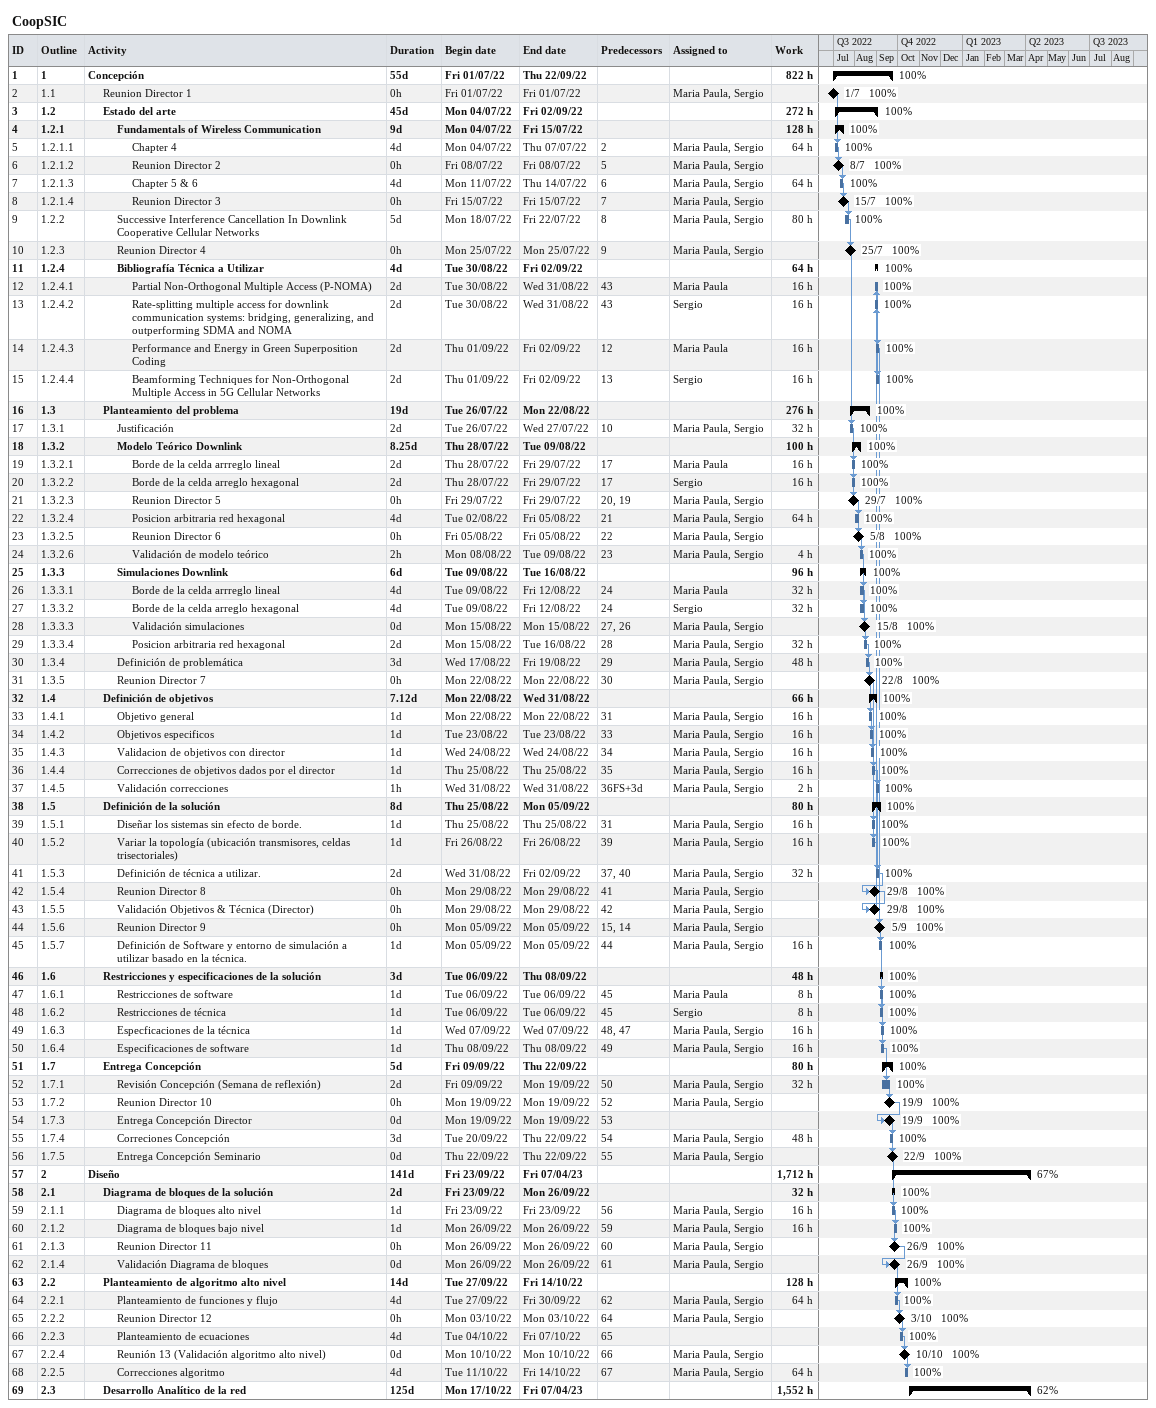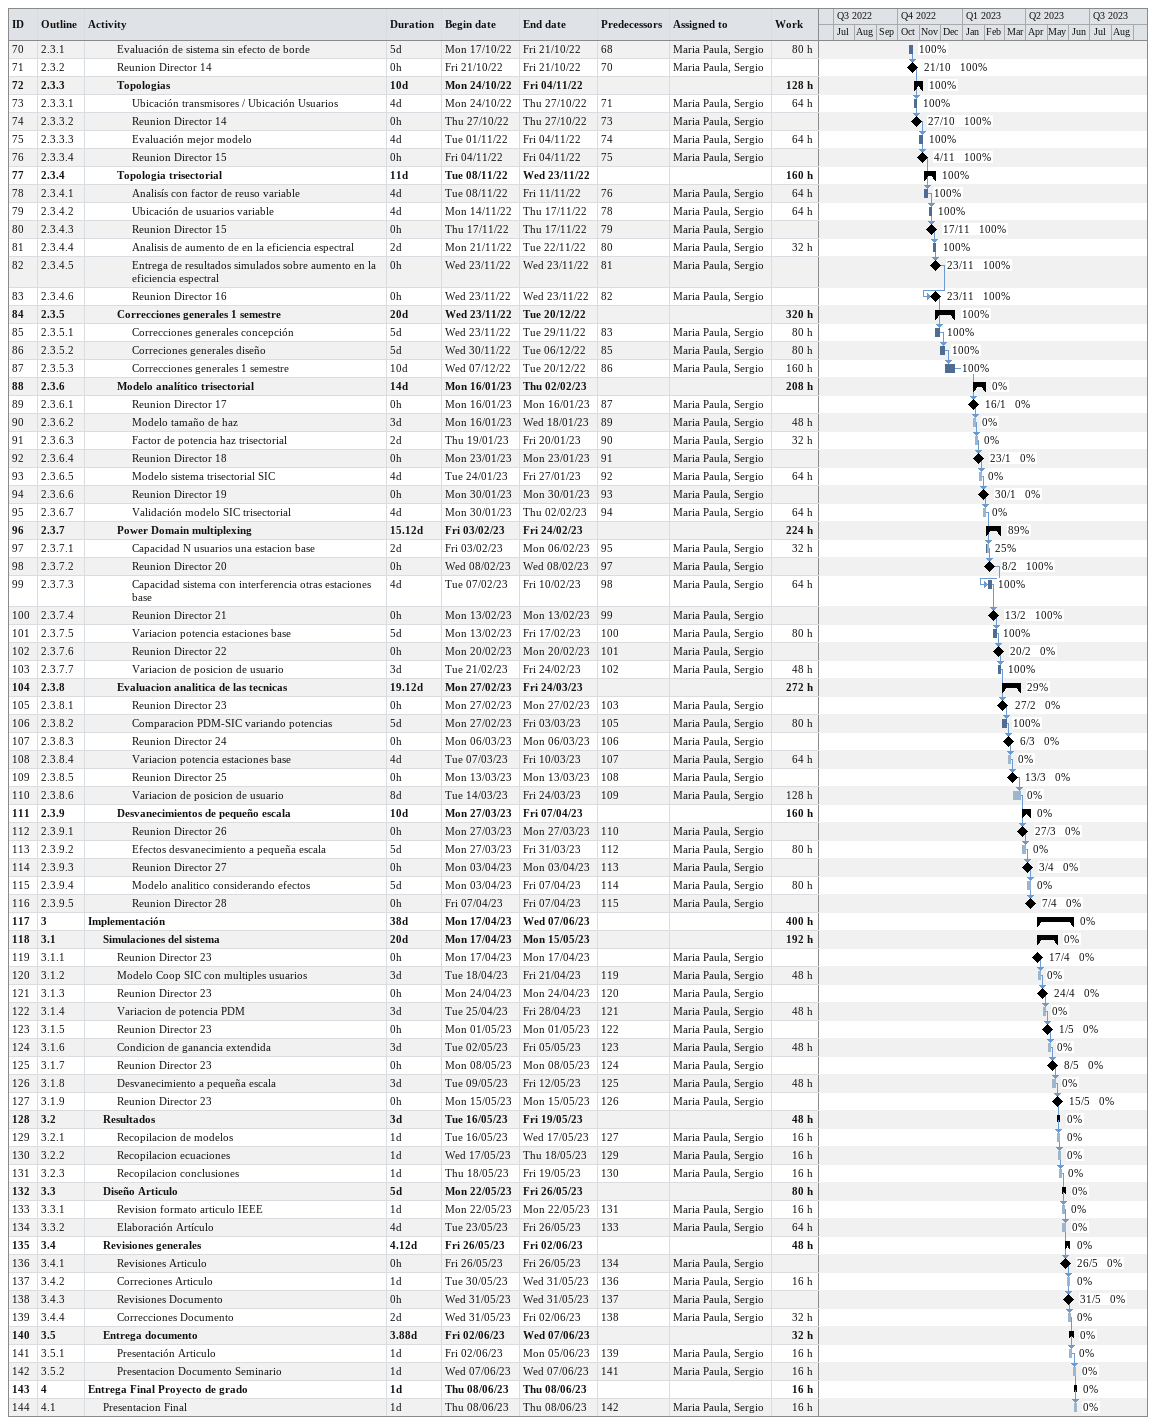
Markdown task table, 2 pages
CoopSIC

| ID | WBS | Task | Duration | Start | Finish | Predecessors | Resources | % complete | Work (h) |
|---|---|---|---|---|---|---|---|---|---|
| 1 | 1 | **Concepción** | 55d | 2022-07-01 | 2022-09-22 |  |  | 100 | 822 |
| 2 | 1.1 | Reunion Director 1 | 0h | 2022-07-01 | 2022-07-01 |  | Maria Paula, Sergio | 100 |  |
| 3 | 1.2 | **Estado del arte** | 45d | 2022-07-04 | 2022-09-02 |  |  | 100 | 272 |
| 4 | 1.2.1 | **Fundamentals of Wireless Communication** | 9d | 2022-07-04 | 2022-07-15 |  |  | 100 | 128 |
| 5 | 1.2.1.1 | Chapter 4 | 4d | 2022-07-04 | 2022-07-07 | 2 | Maria Paula, Sergio | 100 | 64 |
| 6 | 1.2.1.2 | Reunion Director 2 | 0h | 2022-07-08 | 2022-07-08 | 5 | Maria Paula, Sergio | 100 |  |
| 7 | 1.2.1.3 | Chapter 5 & 6 | 4d | 2022-07-11 | 2022-07-14 | 6 | Maria Paula, Sergio | 100 | 64 |
| 8 | 1.2.1.4 | Reunion Director 3 | 0h | 2022-07-15 | 2022-07-15 | 7 | Maria Paula, Sergio | 100 |  |
| 9 | 1.2.2 | Successive Interference Cancellation In Downlink Cooperative Cellular Networks | 5d | 2022-07-18 | 2022-07-22 | 8 | Maria Paula, Sergio | 100 | 80 |
| 10 | 1.2.3 | Reunion Director 4 | 0h | 2022-07-25 | 2022-07-25 | 9 | Maria Paula, Sergio | 100 |  |
| 11 | 1.2.4 | **Bibliografía Técnica a Utilizar** | 4d | 2022-08-30 | 2022-09-02 |  |  | 100 | 64 |
| 12 | 1.2.4.1 | Partial Non-Orthogonal Multiple Access (P-NOMA) | 2d | 2022-08-30 | 2022-08-31 | 43 | Maria Paula | 100 | 16 |
| 13 | 1.2.4.2 | Rate-splitting multiple access for downlink communication systems: bridging, generalizing, and outperforming SDMA and NOMA | 2d | 2022-08-30 | 2022-08-31 | 43 | Sergio | 100 | 16 |
| 14 | 1.2.4.3 | Performance and Energy in Green Superposition Coding | 2d | 2022-09-01 | 2022-09-02 | 12 | Maria Paula | 100 | 16 |
| 15 | 1.2.4.4 | Beamforming Techniques for Non-Orthogonal Multiple Access in 5G Cellular Networks | 2d | 2022-09-01 | 2022-09-02 | 13 | Sergio | 100 | 16 |
| 16 | 1.3 | **Planteamiento del problema** | 19d | 2022-07-26 | 2022-08-22 |  |  | 100 | 276 |
| 17 | 1.3.1 | Justificación | 2d | 2022-07-26 | 2022-07-27 | 10 | Maria Paula, Sergio | 100 | 32 |
| 18 | 1.3.2 | **Modelo Teórico Downlink** | 8.25d | 2022-07-28 | 2022-08-09 |  |  | 100 | 100 |
| 19 | 1.3.2.1 | Borde de la celda arrreglo lineal | 2d | 2022-07-28 | 2022-07-29 | 17 | Maria Paula | 100 | 16 |
| 20 | 1.3.2.2 | Borde de la celda arreglo hexagonal | 2d | 2022-07-28 | 2022-07-29 | 17 | Sergio | 100 | 16 |
| 21 | 1.3.2.3 | Reunion Director 5 | 0h | 2022-07-29 | 2022-07-29 | 20, 19 | Maria Paula, Sergio | 100 |  |
| 22 | 1.3.2.4 | Posicion arbitraria red hexagonal | 4d | 2022-08-02 | 2022-08-05 | 21 | Maria Paula, Sergio | 100 | 64 |
| 23 | 1.3.2.5 | Reunion Director 6 | 0h | 2022-08-05 | 2022-08-05 | 22 | Maria Paula, Sergio | 100 |  |
| 24 | 1.3.2.6 | Validación de modelo teórico | 2h | 2022-08-08 | 2022-08-09 | 23 | Maria Paula, Sergio | 100 | 4 |
| 25 | 1.3.3 | **Simulaciones Downlink** | 6d | 2022-08-09 | 2022-08-16 |  |  | 100 | 96 |
| 26 | 1.3.3.1 | Borde de la celda arrreglo lineal | 4d | 2022-08-09 | 2022-08-12 | 24 | Maria Paula | 100 | 32 |
| 27 | 1.3.3.2 | Borde de la celda arreglo hexagonal | 4d | 2022-08-09 | 2022-08-12 | 24 | Sergio | 100 | 32 |
| 28 | 1.3.3.3 | Validación simulaciones | 0d | 2022-08-15 | 2022-08-15 | 27, 26 | Maria Paula, Sergio | 100 |  |
| 29 | 1.3.3.4 | Posicion arbitraria red hexagonal | 2d | 2022-08-15 | 2022-08-16 | 28 | Maria Paula, Sergio | 100 | 32 |
| 30 | 1.3.4 | Definición de problemática | 3d | 2022-08-17 | 2022-08-19 | 29 | Maria Paula, Sergio | 100 | 48 |
| 31 | 1.3.5 | Reunion Director 7 | 0h | 2022-08-22 | 2022-08-22 | 30 | Maria Paula, Sergio | 100 |  |
| 32 | 1.4 | **Definición de objetivos** | 7.12d | 2022-08-22 | 2022-08-31 |  |  | 100 | 66 |
| 33 | 1.4.1 | Objetivo general | 1d | 2022-08-22 | 2022-08-22 | 31 | Maria Paula, Sergio | 100 | 16 |
| 34 | 1.4.2 | Objetivos especificos | 1d | 2022-08-23 | 2022-08-23 | 33 | Maria Paula, Sergio | 100 | 16 |
| 35 | 1.4.3 | Validacion de objetivos con director | 1d | 2022-08-24 | 2022-08-24 | 34 | Maria Paula, Sergio | 100 | 16 |
| 36 | 1.4.4 | Correcciones de objetivos dados por el director | 1d | 2022-08-25 | 2022-08-25 | 35 | Maria Paula, Sergio | 100 | 16 |
| 37 | 1.4.5 | Validación correcciones | 1h | 2022-08-31 | 2022-08-31 | 36FS+3d | Maria Paula, Sergio | 100 | 2 |
| 38 | 1.5 | **Definición de la solución** | 8d | 2022-08-25 | 2022-09-05 |  |  | 100 | 80 |
| 39 | 1.5.1 | Diseñar los sistemas sin efecto de borde. | 1d | 2022-08-25 | 2022-08-25 | 31 | Maria Paula, Sergio | 100 | 16 |
| 40 | 1.5.2 | Variar la topología (ubicación transmisores, celdas trisectoriales) | 1d | 2022-08-26 | 2022-08-26 | 39 | Maria Paula, Sergio | 100 | 16 |
| 41 | 1.5.3 | Definición de técnica a utilizar. | 2d | 2022-08-31 | 2022-09-02 | 37, 40 | Maria Paula, Sergio | 100 | 32 |
| 42 | 1.5.4 | Reunion Director 8 | 0h | 2022-08-29 | 2022-08-29 | 41 | Maria Paula, Sergio | 100 |  |
| 43 | 1.5.5 | Validación Objetivos & Técnica (Director) | 0h | 2022-08-29 | 2022-08-29 | 42 | Maria Paula, Sergio | 100 |  |
| 44 | 1.5.6 | Reunion Director 9 | 0h | 2022-09-05 | 2022-09-05 | 15, 14 | Maria Paula, Sergio | 100 |  |
| 45 | 1.5.7 | Definición de Software y entorno de simulación a utilizar basado en la técnica. | 1d | 2022-09-05 | 2022-09-05 | 44 | Maria Paula, Sergio | 100 | 16 |
| 46 | 1.6 | **Restricciones y especificaciones de la solución** | 3d | 2022-09-06 | 2022-09-08 |  |  | 100 | 48 |
| 47 | 1.6.1 | Restricciones de software | 1d | 2022-09-06 | 2022-09-06 | 45 | Maria Paula | 100 | 8 |
| 48 | 1.6.2 | Restricciones de técnica | 1d | 2022-09-06 | 2022-09-06 | 45 | Sergio | 100 | 8 |
| 49 | 1.6.3 | Especficaciones de la técnica | 1d | 2022-09-07 | 2022-09-07 | 48, 47 | Maria Paula, Sergio | 100 | 16 |
| 50 | 1.6.4 | Especificaciones de software | 1d | 2022-09-08 | 2022-09-08 | 49 | Maria Paula, Sergio | 100 | 16 |
| 51 | 1.7 | **Entrega Concepción** | 5d | 2022-09-09 | 2022-09-22 |  |  | 100 | 80 |
| 52 | 1.7.1 | Revisión Concepción (Semana de reflexión) | 2d | 2022-09-09 | 2022-09-19 | 50 | Maria Paula, Sergio | 100 | 32 |
| 53 | 1.7.2 | Reunion Director 10 | 0h | 2022-09-19 | 2022-09-19 | 52 | Maria Paula, Sergio | 100 |  |
| 54 | 1.7.3 | Entrega Concepción Director | 0d | 2022-09-19 | 2022-09-19 | 53 |  | 100 |  |
| 55 | 1.7.4 | Correciones Concepción | 3d | 2022-09-20 | 2022-09-22 | 54 | Maria Paula, Sergio | 100 | 48 |
| 56 | 1.7.5 | Entrega Concepción Seminario | 0d | 2022-09-22 | 2022-09-22 | 55 | Maria Paula, Sergio | 100 |  |
| 57 | 2 | **Diseño** | 141d | 2022-09-23 | 2023-04-07 |  |  | 67 | 1712 |
| 58 | 2.1 | **Diagrama de bloques de la solución** | 2d | 2022-09-23 | 2022-09-26 |  |  | 100 | 32 |
| 59 | 2.1.1 | Diagrama de bloques alto nivel | 1d | 2022-09-23 | 2022-09-23 | 56 | Maria Paula, Sergio | 100 | 16 |
| 60 | 2.1.2 | Diagrama de bloques bajo nivel | 1d | 2022-09-26 | 2022-09-26 | 59 | Maria Paula, Sergio | 100 | 16 |
| 61 | 2.1.3 | Reunion Director 11 | 0h | 2022-09-26 | 2022-09-26 | 60 | Maria Paula, Sergio | 100 |  |
| 62 | 2.1.4 | Validación Diagrama de bloques | 0d | 2022-09-26 | 2022-09-26 | 61 | Maria Paula, Sergio | 100 |  |
| 63 | 2.2 | **Planteamiento de algoritmo alto nivel** | 14d | 2022-09-27 | 2022-10-14 |  |  | 100 | 128 |
| 64 | 2.2.1 | Planteamiento de funciones y flujo | 4d | 2022-09-27 | 2022-09-30 | 62 | Maria Paula, Sergio | 100 | 64 |
| 65 | 2.2.2 | Reunion Director 12 | 0h | 2022-10-03 | 2022-10-03 | 64 | Maria Paula, Sergio | 100 |  |
| 66 | 2.2.3 | Planteamiento de ecuaciones | 4d | 2022-10-04 | 2022-10-07 | 65 |  | 100 |  |
| 67 | 2.2.4 | Reunión 13 (Validación algoritmo alto nivel) | 0d | 2022-10-10 | 2022-10-10 | 66 | Maria Paula, Sergio | 100 |  |
| 68 | 2.2.5 | Correcciones algoritmo | 4d | 2022-10-11 | 2022-10-14 | 67 | Maria Paula, Sergio | 100 | 64 |
| 69 | 2.3 | **Desarrollo Analítico de la red** | 125d | 2022-10-17 | 2023-04-07 |  |  | 62 | 1552 |
| 70 | 2.3.1 | Evaluación de sistema sin efecto de borde | 5d | 2022-10-17 | 2022-10-21 | 68 | Maria Paula, Sergio | 100 | 80 |
| 71 | 2.3.2 | Reunion Director 14 | 0h | 2022-10-21 | 2022-10-21 | 70 | Maria Paula, Sergio | 100 |  |
| 72 | 2.3.3 | **Topologias** | 10d | 2022-10-24 | 2022-11-04 |  |  | 100 | 128 |
| 73 | 2.3.3.1 | Ubicación transmisores / Ubicación Usuarios | 4d | 2022-10-24 | 2022-10-27 | 71 | Maria Paula, Sergio | 100 | 64 |
| 74 | 2.3.3.2 | Reunion Director 14 | 0h | 2022-10-27 | 2022-10-27 | 73 | Maria Paula, Sergio | 100 |  |
| 75 | 2.3.3.3 | Evaluación mejor modelo | 4d | 2022-11-01 | 2022-11-04 | 74 | Maria Paula, Sergio | 100 | 64 |
| 76 | 2.3.3.4 | Reunion Director 15 | 0h | 2022-11-04 | 2022-11-04 | 75 | Maria Paula, Sergio | 100 |  |
| 77 | 2.3.4 | **Topologia trisectorial** | 11d | 2022-11-08 | 2022-11-23 |  |  | 100 | 160 |
| 78 | 2.3.4.1 | Analisís con factor de reuso variable | 4d | 2022-11-08 | 2022-11-11 | 76 | Maria Paula, Sergio | 100 | 64 |
| 79 | 2.3.4.2 | Ubicación de usuarios variable | 4d | 2022-11-14 | 2022-11-17 | 78 | Maria Paula, Sergio | 100 | 64 |
| 80 | 2.3.4.3 | Reunion Director 15 | 0h | 2022-11-17 | 2022-11-17 | 79 | Maria Paula, Sergio | 100 |  |
| 81 | 2.3.4.4 | Analisis de aumento de en la eficiencia espectral | 2d | 2022-11-21 | 2022-11-22 | 80 | Maria Paula, Sergio | 100 | 32 |
| 82 | 2.3.4.5 | Entrega de resultados simulados sobre aumento en la eficiencia espectral | 0h | 2022-11-23 | 2022-11-23 | 81 | Maria Paula, Sergio | 100 |  |
| 83 | 2.3.4.6 | Reunion Director 16 | 0h | 2022-11-23 | 2022-11-23 | 82 | Maria Paula, Sergio | 100 |  |
| 84 | 2.3.5 | **Correcciones generales 1 semestre** | 20d | 2022-11-23 | 2022-12-20 |  |  | 100 | 320 |
| 85 | 2.3.5.1 | Correcciones generales concepción | 5d | 2022-11-23 | 2022-11-29 | 83 | Maria Paula, Sergio | 100 | 80 |
| 86 | 2.3.5.2 | Correciones generales diseño | 5d | 2022-11-30 | 2022-12-06 | 85 | Maria Paula, Sergio | 100 | 80 |
| 87 | 2.3.5.3 | Correcciones generales 1 semestre | 10d | 2022-12-07 | 2022-12-20 | 86 | Maria Paula, Sergio | 100 | 160 |
| 88 | 2.3.6 | **Modelo analítico trisectorial** | 14d | 2023-01-16 | 2023-02-02 |  |  | 0 | 208 |
| 89 | 2.3.6.1 | Reunion Director 17 | 0h | 2023-01-16 | 2023-01-16 | 87 | Maria Paula, Sergio | 0 |  |
| 90 | 2.3.6.2 | Modelo tamaño de haz | 3d | 2023-01-16 | 2023-01-18 | 89 | Maria Paula, Sergio | 0 | 48 |
| 91 | 2.3.6.3 | Factor de potencia haz trisectorial | 2d | 2023-01-19 | 2023-01-20 | 90 | Maria Paula, Sergio | 0 | 32 |
| 92 | 2.3.6.4 | Reunion Director 18 | 0h | 2023-01-23 | 2023-01-23 | 91 | Maria Paula, Sergio | 0 |  |
| 93 | 2.3.6.5 | Modelo sistema trisectorial SIC | 4d | 2023-01-24 | 2023-01-27 | 92 | Maria Paula, Sergio | 0 | 64 |
| 94 | 2.3.6.6 | Reunion Director 19 | 0h | 2023-01-30 | 2023-01-30 | 93 | Maria Paula, Sergio | 0 |  |
| 95 | 2.3.6.7 | Validación modelo SIC trisectorial | 4d | 2023-01-30 | 2023-02-02 | 94 | Maria Paula, Sergio | 0 | 64 |
| 96 | 2.3.7 | **Power Domain multiplexing** | 15.12d | 2023-02-03 | 2023-02-24 |  |  | 89 | 224 |
| 97 | 2.3.7.1 | Capacidad N usuarios una estacion base | 2d | 2023-02-03 | 2023-02-06 | 95 | Maria Paula, Sergio | 25 | 32 |
| 98 | 2.3.7.2 | Reunion Director 20 | 0h | 2023-02-08 | 2023-02-08 | 97 | Maria Paula, Sergio | 100 |  |
| 99 | 2.3.7.3 | Capacidad sistema con interferencia otras estaciones base | 4d | 2023-02-07 | 2023-02-10 | 98 | Maria Paula, Sergio | 100 | 64 |
| 100 | 2.3.7.4 | Reunion Director 21 | 0h | 2023-02-13 | 2023-02-13 | 99 | Maria Paula, Sergio | 100 |  |
| 101 | 2.3.7.5 | Variacion potencia estaciones base | 5d | 2023-02-13 | 2023-02-17 | 100 | Maria Paula, Sergio | 100 | 80 |
| 102 | 2.3.7.6 | Reunion Director 22 | 0h | 2023-02-20 | 2023-02-20 | 101 | Maria Paula, Sergio | 0 |  |
| 103 | 2.3.7.7 | Variacion de posicion de usuario | 3d | 2023-02-21 | 2023-02-24 | 102 | Maria Paula, Sergio | 100 | 48 |
| 104 | 2.3.8 | **Evaluacion analitica de las tecnicas** | 19.12d | 2023-02-27 | 2023-03-24 |  |  | 29 | 272 |
| 105 | 2.3.8.1 | Reunion Director 23 | 0h | 2023-02-27 | 2023-02-27 | 103 | Maria Paula, Sergio | 0 |  |
| 106 | 2.3.8.2 | Comparacion PDM-SIC variando potencias | 5d | 2023-02-27 | 2023-03-03 | 105 | Maria Paula, Sergio | 100 | 80 |
| 107 | 2.3.8.3 | Reunion Director 24 | 0h | 2023-03-06 | 2023-03-06 | 106 | Maria Paula, Sergio | 0 |  |
| 108 | 2.3.8.4 | Variacion potencia estaciones base | 4d | 2023-03-07 | 2023-03-10 | 107 | Maria Paula, Sergio | 0 | 64 |
| 109 | 2.3.8.5 | Reunion Director 25 | 0h | 2023-03-13 | 2023-03-13 | 108 | Maria Paula, Sergio | 0 |  |
| 110 | 2.3.8.6 | Variacion de posicion de usuario | 8d | 2023-03-14 | 2023-03-24 | 109 | Maria Paula, Sergio | 0 | 128 |
| 111 | 2.3.9 | **Desvanecimientos de pequeño escala** | 10d | 2023-03-27 | 2023-04-07 |  |  | 0 | 160 |
| 112 | 2.3.9.1 | Reunion Director 26 | 0h | 2023-03-27 | 2023-03-27 | 110 | Maria Paula, Sergio | 0 |  |
| 113 | 2.3.9.2 | Efectos desvanecimiento a pequeña escala | 5d | 2023-03-27 | 2023-03-31 | 112 | Maria Paula, Sergio | 0 | 80 |
| 114 | 2.3.9.3 | Reunion Director 27 | 0h | 2023-04-03 | 2023-04-03 | 113 | Maria Paula, Sergio | 0 |  |
| 115 | 2.3.9.4 | Modelo analitico considerando efectos | 5d | 2023-04-03 | 2023-04-07 | 114 | Maria Paula, Sergio | 0 | 80 |
| 116 | 2.3.9.5 | Reunion Director 28 | 0h | 2023-04-07 | 2023-04-07 | 115 | Maria Paula, Sergio | 0 |  |
| 117 | 3 | **Implementación** | 38d | 2023-04-17 | 2023-06-07 |  |  | 0 | 400 |
| 118 | 3.1 | **Simulaciones del sistema** | 20d | 2023-04-17 | 2023-05-15 |  |  | 0 | 192 |
| 119 | 3.1.1 | Reunion Director 23 | 0h | 2023-04-17 | 2023-04-17 |  | Maria Paula, Sergio | 0 |  |
| 120 | 3.1.2 | Modelo Coop SIC con multiples usuarios | 3d | 2023-04-18 | 2023-04-21 | 119 | Maria Paula, Sergio | 0 | 48 |
| 121 | 3.1.3 | Reunion Director 23 | 0h | 2023-04-24 | 2023-04-24 | 120 | Maria Paula, Sergio | 0 |  |
| 122 | 3.1.4 | Variacion de potencia PDM | 3d | 2023-04-25 | 2023-04-28 | 121 | Maria Paula, Sergio | 0 | 48 |
| 123 | 3.1.5 | Reunion Director 23 | 0h | 2023-05-01 | 2023-05-01 | 122 | Maria Paula, Sergio | 0 |  |
| 124 | 3.1.6 | Condicion de ganancia extendida | 3d | 2023-05-02 | 2023-05-05 | 123 | Maria Paula, Sergio | 0 | 48 |
| 125 | 3.1.7 | Reunion Director 23 | 0h | 2023-05-08 | 2023-05-08 | 124 | Maria Paula, Sergio | 0 |  |
| 126 | 3.1.8 | Desvanecimiento a pequeña escala | 3d | 2023-05-09 | 2023-05-12 | 125 | Maria Paula, Sergio | 0 | 48 |
| 127 | 3.1.9 | Reunion Director 23 | 0h | 2023-05-15 | 2023-05-15 | 126 | Maria Paula, Sergio | 0 |  |
| 128 | 3.2 | **Resultados** | 3d | 2023-05-16 | 2023-05-19 |  |  | 0 | 48 |
| 129 | 3.2.1 | Recopilacion de modelos | 1d | 2023-05-16 | 2023-05-17 | 127 | Maria Paula, Sergio | 0 | 16 |
| 130 | 3.2.2 | Recopilacion ecuaciones | 1d | 2023-05-17 | 2023-05-18 | 129 | Maria Paula, Sergio | 0 | 16 |
| 131 | 3.2.3 | Recopilacion conclusiones | 1d | 2023-05-18 | 2023-05-19 | 130 | Maria Paula, Sergio | 0 | 16 |
| 132 | 3.3 | **Diseño Articulo** | 5d | 2023-05-22 | 2023-05-26 |  |  | 0 | 80 |
| 133 | 3.3.1 | Revision formato articulo IEEE | 1d | 2023-05-22 | 2023-05-22 | 131 | Maria Paula, Sergio | 0 | 16 |
| 134 | 3.3.2 | Elaboración Artículo | 4d | 2023-05-23 | 2023-05-26 | 133 | Maria Paula, Sergio | 0 | 64 |
| 135 | 3.4 | **Revisiones generales** | 4.12d | 2023-05-26 | 2023-06-02 |  |  | 0 | 48 |
| 136 | 3.4.1 | Revisiones Articulo | 0h | 2023-05-26 | 2023-05-26 | 134 | Maria Paula, Sergio | 0 |  |
| 137 | 3.4.2 | Correciones Articulo | 1d | 2023-05-30 | 2023-05-31 | 136 | Maria Paula, Sergio | 0 | 16 |
| 138 | 3.4.3 | Revisiones Documento | 0h | 2023-05-31 | 2023-05-31 | 137 | Maria Paula, Sergio | 0 |  |
| 139 | 3.4.4 | Correcciones Documento | 2d | 2023-05-31 | 2023-06-02 | 138 | Maria Paula, Sergio | 0 | 32 |
| 140 | 3.5 | **Entrega documento** | 3.88d | 2023-06-02 | 2023-06-07 |  |  | 0 | 32 |
| 141 | 3.5.1 | Presentación Articulo | 1d | 2023-06-02 | 2023-06-05 | 139 | Maria Paula, Sergio | 0 | 16 |
| 142 | 3.5.2 | Presentacion Documento Seminario | 1d | 2023-06-07 | 2023-06-07 | 141 | Maria Paula, Sergio | 0 | 16 |
| 143 | 4 | **Entrega Final Proyecto de grado** | 1d | 2023-06-08 | 2023-06-08 |  |  | 0 | 16 |
| 144 | 4.1 | Presentacion Final | 1d | 2023-06-08 | 2023-06-08 | 142 | Maria Paula, Sergio | 0 | 16 |
